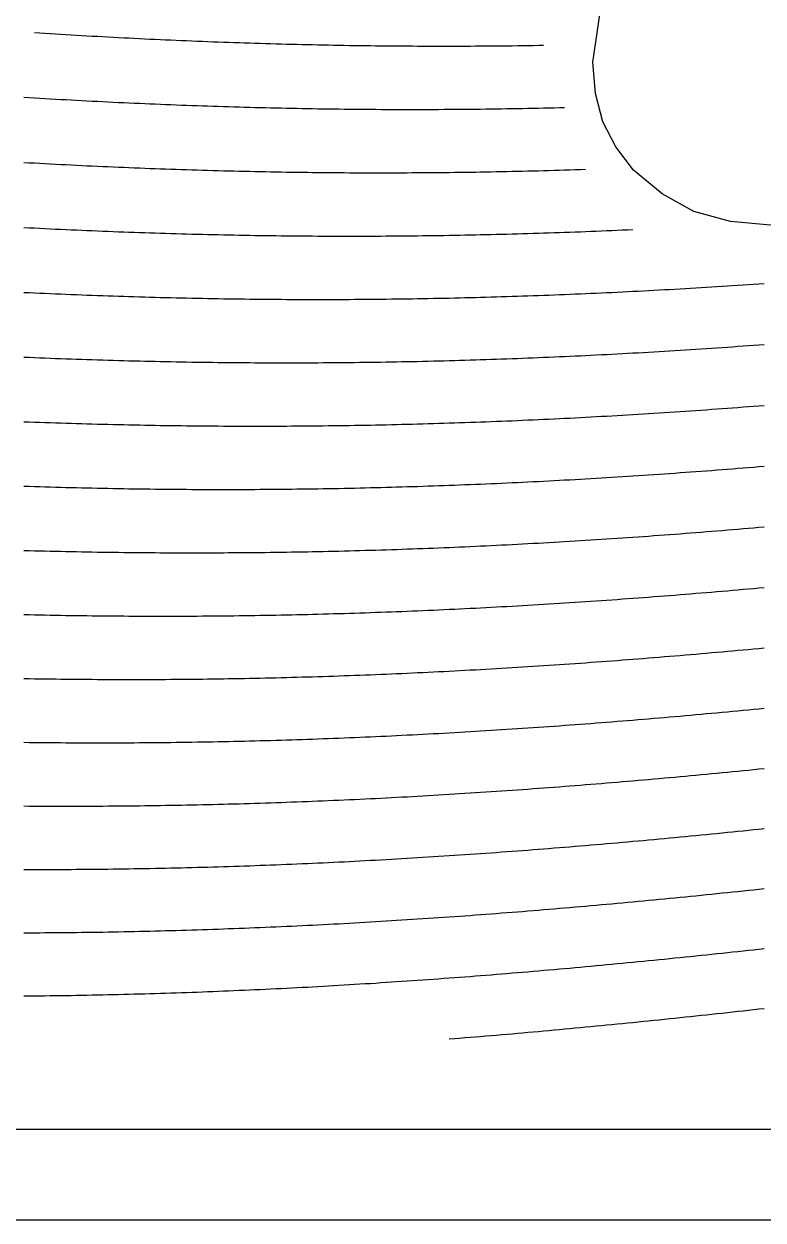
# Model space of a CAD drawing. Header units: millimetres. Extents: x 7 to 193, y 7 to 313.
# Drawn here: x 126.4 to 159.1, y 7 to 59.9 of the extents above; entities that cross this region are included whole.
import ezdxf

# ---------------------------------------------------------------- set-up
doc = ezdxf.new("R2010")
doc.units = ezdxf.units.MM
doc.layers.add('STUDY_GUIDES', color=7, linetype='Continuous')
doc.layers.add('STUDY_LETTER_BOUNDARY', color=7, linetype='Continuous')

msp = doc.modelspace()

# ---------------------------------------------------------------- linework, layer by layer
at = {"layer": 'STUDY_GUIDES'}
for points in [[(126.912, 59.4993), (127.144, 59.4844), (127.376, 59.4696), (127.608, 59.455), (127.84, 59.4406), (128.072, 59.4263), (128.304, 59.4123), (128.536, 59.3984), (128.768, 59.3847), (129, 59.3711), (129.232, 59.3578), (129.464, 59.3446), (129.696, 59.3317), (129.928, 59.3189), (130.16, 59.3062), (130.392, 59.2938), (130.624, 59.2816), (130.856, 59.2695), (131.088, 59.2576), (131.32, 59.2459), (131.552, 59.2344), (131.784, 59.2231), (132.016, 59.212), (132.248, 59.2011), (132.48, 59.1903), (132.712, 59.1797), (132.944, 59.1694), (133.176, 59.1592), (133.408, 59.1492), (133.64, 59.1394), (133.872, 59.1298), (134.104, 59.1204), (134.336, 59.1111), (134.568, 59.1021), (134.8, 59.0933), (135.032, 59.0846), (135.264, 59.0762), (135.496, 59.0679), (135.728, 59.0598), (135.96, 59.052), (136.192, 59.0443), (136.424, 59.0368), (136.656, 59.0295), (136.888, 59.0225), (137.12, 59.0156), (137.352, 59.0089), (137.584, 59.0024), (137.816, 58.9961), (138.048, 58.99), (138.28, 58.9841), (138.512, 58.9784), (138.744, 58.9729), (138.976, 58.9676), (139.208, 58.9625), (139.44, 58.9575), (139.672, 58.9528), (139.904, 58.9483), (140.136, 58.944), (140.368, 58.9399), (140.6, 58.936), (140.832, 58.9323), (141.064, 58.9288), (141.296, 58.9255), (141.528, 58.9224), (141.76, 58.9195), (141.992, 58.9168), (142.224, 58.9143), (142.456, 58.912), (142.688, 58.9099), (142.92, 58.908), (143.152, 58.9063), (143.384, 58.9048), (143.616, 58.9035), (143.848, 58.9024), (144.08, 58.9015), (144.312, 58.9008), (144.544, 58.9004), (144.776, 58.9001), (145.008, 58.9), (145.24, 58.9001), (145.472, 58.9005), (145.704, 58.901), (145.936, 58.9017), (146.168, 58.9026), (146.4, 58.9038), (146.632, 58.9051), (146.864, 58.9066), (147.096, 58.9084), (147.328, 58.9103), (147.56, 58.9125), (147.792, 58.9148), (148.024, 58.9174), (148.256, 58.9201), (148.488, 58.9231), (148.72, 58.9262), (148.952, 58.9296), (149.184, 58.9331), (149.416, 58.9369)], [(126.448, 56.641), (126.68, 56.6268), (126.912, 56.6127), (127.144, 56.5988), (127.376, 56.5851), (127.608, 56.5716), (127.84, 56.5582), (128.072, 56.5451), (128.304, 56.5321), (128.536, 56.5193), (128.768, 56.5066), (129, 56.4942), (129.232, 56.482), (129.464, 56.4699), (129.696, 56.458), (129.928, 56.4463), (130.16, 56.4348), (130.392, 56.4235), (130.624, 56.4123), (130.856, 56.4014), (131.088, 56.3906), (131.32, 56.3801), (131.552, 56.3697), (131.784, 56.3595), (132.016, 56.3495), (132.248, 56.3397), (132.48, 56.3301), (132.712, 56.3207), (132.944, 56.3114), (133.176, 56.3024), (133.408, 56.2935), (133.64, 56.2849), (133.872, 56.2764), (134.104, 56.2682), (134.336, 56.2601), (134.568, 56.2522), (134.8, 56.2445), (135.032, 56.2371), (135.264, 56.2298), (135.496, 56.2227), (135.728, 56.2158), (135.96, 56.2091), (136.192, 56.2026), (136.424, 56.1963), (136.656, 56.1902), (136.888, 56.1843), (137.12, 56.1785), (137.352, 56.173), (137.584, 56.1677), (137.816, 56.1626), (138.048, 56.1577), (138.28, 56.153), (138.512, 56.1485), (138.744, 56.1442), (138.976, 56.14), (139.208, 56.1361), (139.44, 56.1324), (139.672, 56.1289), (139.904, 56.1256), (140.136, 56.1225), (140.368, 56.1196), (140.6, 56.1169), (140.832, 56.1144), (141.064, 56.112), (141.296, 56.1099), (141.528, 56.108), (141.76, 56.1063), (141.992, 56.1048), (142.224, 56.1035), (142.456, 56.1024), (142.688, 56.1016), (142.92, 56.1009), (143.152, 56.1004), (143.384, 56.1001), (143.616, 56.1), (143.848, 56.1001), (144.08, 56.1004), (144.312, 56.101), (144.544, 56.1017), (144.776, 56.1026), (145.008, 56.1037), (145.24, 56.1051), (145.472, 56.1066), (145.704, 56.1083), (145.936, 56.1103), (146.168, 56.1124), (146.4, 56.1147), (146.632, 56.1173), (146.864, 56.12), (147.096, 56.123), (147.328, 56.1261), (147.56, 56.1295), (147.792, 56.133), (148.024, 56.1367), (148.256, 56.1407), (148.488, 56.1448), (148.72, 56.1492), (148.952, 56.1537), (149.184, 56.1585), (149.416, 56.1634), (149.648, 56.1686), (149.88, 56.1739), (150.112, 56.1795), (150.344, 56.1852)], [(126.448, 53.7586), (126.68, 53.7455), (126.912, 53.7325), (127.144, 53.7197), (127.376, 53.707), (127.608, 53.6946), (127.84, 53.6823), (128.072, 53.6703), (128.304, 53.6584), (128.536, 53.6467), (128.768, 53.6352), (129, 53.6238), (129.232, 53.6127), (129.464, 53.6017), (129.696, 53.591), (129.928, 53.5804), (130.16, 53.57), (130.392, 53.5598), (130.624, 53.5498), (130.856, 53.54), (131.088, 53.5304), (131.32, 53.521), (131.552, 53.5117), (131.784, 53.5027), (132.016, 53.4938), (132.248, 53.4852), (132.48, 53.4767), (132.712, 53.4684), (132.944, 53.4603), (133.176, 53.4525), (133.408, 53.4448), (133.64, 53.4373), (133.872, 53.43), (134.104, 53.4229), (134.336, 53.416), (134.568, 53.4093), (134.8, 53.4028), (135.032, 53.3965), (135.264, 53.3904), (135.496, 53.3844), (135.728, 53.3787), (135.96, 53.3732), (136.192, 53.3679), (136.424, 53.3628), (136.656, 53.3579), (136.888, 53.3531), (137.12, 53.3486), (137.352, 53.3443), (137.584, 53.3402), (137.816, 53.3362), (138.048, 53.3325), (138.28, 53.329), (138.512, 53.3257), (138.744, 53.3226), (138.976, 53.3197), (139.208, 53.3169), (139.44, 53.3144), (139.672, 53.3121), (139.904, 53.31), (140.136, 53.3081), (140.368, 53.3064), (140.6, 53.3049), (140.832, 53.3036), (141.064, 53.3025), (141.296, 53.3016), (141.528, 53.3009), (141.76, 53.3004), (141.992, 53.3001), (142.224, 53.3), (142.456, 53.3001), (142.688, 53.3004), (142.92, 53.3009), (143.152, 53.3017), (143.384, 53.3026), (143.616, 53.3037), (143.848, 53.305), (144.08, 53.3065), (144.312, 53.3083), (144.544, 53.3102), (144.776, 53.3123), (145.008, 53.3147), (145.24, 53.3172), (145.472, 53.3199), (145.704, 53.3229), (145.936, 53.326), (146.168, 53.3293), (146.4, 53.3329), (146.632, 53.3366), (146.864, 53.3406), (147.096, 53.3447), (147.328, 53.349), (147.56, 53.3536), (147.792, 53.3583), (148.024, 53.3633), (148.256, 53.3684), (148.488, 53.3737), (148.72, 53.3793), (148.952, 53.385), (149.184, 53.3909), (149.416, 53.3971), (149.648, 53.4034), (149.88, 53.4099), (150.112, 53.4167), (150.344, 53.4236), (150.576, 53.4307), (150.808, 53.438), (151.04, 53.4455), (151.272, 53.4532)], [(126.448, 50.8827), (126.68, 50.8706), (126.912, 50.8588), (127.144, 50.847), (127.376, 50.8355), (127.608, 50.8242), (127.84, 50.813), (128.072, 50.8021), (128.304, 50.7913), (128.536, 50.7807), (128.768, 50.7703), (129, 50.7601), (129.232, 50.7501), (129.464, 50.7403), (129.696, 50.7307), (129.928, 50.7212), (130.16, 50.712), (130.392, 50.703), (130.624, 50.6941), (130.856, 50.6854), (131.088, 50.677), (131.32, 50.6687), (131.552, 50.6606), (131.784, 50.6527), (132.016, 50.645), (132.248, 50.6375), (132.48, 50.6302), (132.712, 50.6231), (132.944, 50.6162), (133.176, 50.6095), (133.408, 50.603), (133.64, 50.5967), (133.872, 50.5905), (134.104, 50.5846), (134.336, 50.5789), (134.568, 50.5734), (134.8, 50.5681), (135.032, 50.5629), (135.264, 50.558), (135.496, 50.5533), (135.728, 50.5487), (135.96, 50.5444), (136.192, 50.5403), (136.424, 50.5364), (136.656, 50.5326), (136.888, 50.5291), (137.12, 50.5258), (137.352, 50.5227), (137.584, 50.5197), (137.816, 50.517), (138.048, 50.5145), (138.28, 50.5122), (138.512, 50.5101), (138.744, 50.5082), (138.976, 50.5064), (139.208, 50.5049), (139.44, 50.5036), (139.672, 50.5025), (139.904, 50.5016), (140.136, 50.5009), (140.368, 50.5004), (140.6, 50.5001), (140.832, 50.5), (141.064, 50.5001), (141.296, 50.5004), (141.528, 50.5009), (141.76, 50.5016), (141.992, 50.5025), (142.224, 50.5037), (142.456, 50.505), (142.688, 50.5065), (142.92, 50.5082), (143.152, 50.5101), (143.384, 50.5123), (143.616, 50.5146), (143.848, 50.5171), (144.08, 50.5198), (144.312, 50.5228), (144.544, 50.5259), (144.776, 50.5292), (145.008, 50.5328), (145.24, 50.5365), (145.472, 50.5404), (145.704, 50.5446), (145.936, 50.5489), (146.168, 50.5534), (146.4, 50.5582), (146.632, 50.5631), (146.864, 50.5682), (147.096, 50.5736), (147.328, 50.5791), (147.56, 50.5848), (147.792, 50.5908), (148.024, 50.5969), (148.256, 50.6032), (148.488, 50.6097), (148.72, 50.6164), (148.952, 50.6234), (149.184, 50.6305), (149.416, 50.6378), (149.648, 50.6453), (149.88, 50.653), (150.112, 50.6609), (150.344, 50.669), (150.576, 50.6773), (150.808, 50.6857), (151.04, 50.6944), (151.272, 50.7033), (151.504, 50.7123), (151.736, 50.7216), (151.968, 50.731), (152.2, 50.7407), (152.432, 50.7505), (152.664, 50.7605), (152.896, 50.7707), (153.128, 50.7811), (153.36, 50.7917)], [(126.448, 48.0134), (126.68, 48.0024), (126.912, 47.9917), (127.144, 47.9811), (127.376, 47.9707), (127.608, 47.9605), (127.84, 47.9504), (128.072, 47.9406), (128.304, 47.931), (128.536, 47.9215), (128.768, 47.9123), (129, 47.9032), (129.232, 47.8944), (129.464, 47.8857), (129.696, 47.8772), (129.928, 47.8689), (130.16, 47.8609), (130.392, 47.853), (130.624, 47.8453), (130.856, 47.8378), (131.088, 47.8304), (131.32, 47.8233), (131.552, 47.8164), (131.784, 47.8097), (132.016, 47.8032), (132.248, 47.7969), (132.48, 47.7907), (132.712, 47.7848), (132.944, 47.7791), (133.176, 47.7736), (133.408, 47.7682), (133.64, 47.7631), (133.872, 47.7582), (134.104, 47.7534), (134.336, 47.7489), (134.568, 47.7446), (134.8, 47.7404), (135.032, 47.7365), (135.264, 47.7328), (135.496, 47.7292), (135.728, 47.7259), (135.96, 47.7228), (136.192, 47.7198), (136.424, 47.7171), (136.656, 47.7146), (136.888, 47.7123), (137.12, 47.7101), (137.352, 47.7082), (137.584, 47.7065), (137.816, 47.705), (138.048, 47.7037), (138.28, 47.7025), (138.512, 47.7016), (138.744, 47.7009), (138.976, 47.7004), (139.208, 47.7001), (139.44, 47.7), (139.672, 47.7001), (139.904, 47.7004), (140.136, 47.7009), (140.368, 47.7016), (140.6, 47.7025), (140.832, 47.7036), (141.064, 47.7049), (141.296, 47.7064), (141.528, 47.7082), (141.76, 47.7101), (141.992, 47.7122), (142.224, 47.7145), (142.456, 47.717), (142.688, 47.7198), (142.92, 47.7227), (143.152, 47.7258), (143.384, 47.7291), (143.616, 47.7327), (143.848, 47.7364), (144.08, 47.7403), (144.312, 47.7444), (144.544, 47.7488), (144.776, 47.7533), (145.008, 47.758), (145.24, 47.7629), (145.472, 47.7681), (145.704, 47.7734), (145.936, 47.7789), (146.168, 47.7846), (146.4, 47.7906), (146.632, 47.7967), (146.864, 47.803), (147.096, 47.8095), (147.328, 47.8162), (147.56, 47.8231), (147.792, 47.8302), (148.024, 47.8375), (148.256, 47.845), (148.488, 47.8527), (148.72, 47.8606), (148.952, 47.8687), (149.184, 47.877), (149.416, 47.8855), (149.648, 47.8941), (149.88, 47.903), (150.112, 47.912), (150.344, 47.9213), (150.576, 47.9307), (150.808, 47.9403), (151.04, 47.9502), (151.272, 47.9602), (151.504, 47.9704), (151.736, 47.9808), (151.968, 47.9913), (152.2, 48.0021), (152.432, 48.0131), (152.664, 48.0242), (152.896, 48.0356), (153.128, 48.0471), (153.36, 48.0588), (153.592, 48.0707), (153.824, 48.0828), (154.056, 48.095), (154.288, 48.1075), (154.52, 48.1201), (154.752, 48.1329), (154.984, 48.1459), (155.216, 48.1591), (155.448, 48.1725), (155.68, 48.186), (155.912, 48.1997), (156.144, 48.2136), (156.376, 48.2277), (156.608, 48.242), (156.84, 48.2564), (157.072, 48.271), (157.304, 48.2858), (157.536, 48.3008), (157.768, 48.3159), (158, 48.3312), (158.232, 48.3467), (158.464, 48.3624), (158.696, 48.3782), (158.928, 48.3942), (159.16, 48.4104)], [(126.448, 45.1508), (126.68, 45.1409), (126.912, 45.1313), (127.144, 45.1218), (127.376, 45.1126), (127.608, 45.1035), (127.84, 45.0947), (128.072, 45.086), (128.304, 45.0775), (128.536, 45.0692), (128.768, 45.0611), (129, 45.0532), (129.232, 45.0455), (129.464, 45.038), (129.696, 45.0307), (129.928, 45.0236), (130.16, 45.0166), (130.392, 45.0099), (130.624, 45.0034), (130.856, 44.9971), (131.088, 44.9909), (131.32, 44.985), (131.552, 44.9793), (131.784, 44.9737), (132.016, 44.9684), (132.248, 44.9632), (132.48, 44.9583), (132.712, 44.9536), (132.944, 44.949), (133.176, 44.9447), (133.408, 44.9406), (133.64, 44.9366), (133.872, 44.9329), (134.104, 44.9293), (134.336, 44.926), (134.568, 44.9229), (134.8, 44.9199), (135.032, 44.9172), (135.264, 44.9147), (135.496, 44.9123), (135.728, 44.9102), (135.96, 44.9083), (136.192, 44.9065), (136.424, 44.905), (136.656, 44.9037), (136.888, 44.9026), (137.12, 44.9017), (137.352, 44.9009), (137.584, 44.9004), (137.816, 44.9001), (138.048, 44.9), (138.28, 44.9001), (138.512, 44.9004), (138.744, 44.9009), (138.976, 44.9016), (139.208, 44.9025), (139.44, 44.9036), (139.672, 44.9049), (139.904, 44.9064), (140.136, 44.9081), (140.368, 44.91), (140.6, 44.9121), (140.832, 44.9144), (141.064, 44.9169), (141.296, 44.9197), (141.528, 44.9226), (141.76, 44.9257), (141.992, 44.929), (142.224, 44.9325), (142.456, 44.9363), (142.688, 44.9402), (142.92, 44.9443), (143.152, 44.9486), (143.384, 44.9531), (143.616, 44.9579), (143.848, 44.9628), (144.08, 44.9679), (144.312, 44.9732), (144.544, 44.9787), (144.776, 44.9845), (145.008, 44.9904), (145.24, 44.9965), (145.472, 45.0028), (145.704, 45.0093), (145.936, 45.016), (146.168, 45.0229), (146.4, 45.03), (146.632, 45.0373), (146.864, 45.0448), (147.096, 45.0525), (147.328, 45.0604), (147.56, 45.0684), (147.792, 45.0767), (148.024, 45.0852), (148.256, 45.0938), (148.488, 45.1027), (148.72, 45.1117), (148.952, 45.121), (149.184, 45.1304), (149.416, 45.14), (149.648, 45.1499), (149.88, 45.1599), (150.112, 45.1701), (150.344, 45.1804), (150.576, 45.191), (150.808, 45.2018), (151.04, 45.2127), (151.272, 45.2239), (151.504, 45.2352), (151.736, 45.2467), (151.968, 45.2584), (152.2, 45.2703), (152.432, 45.2824), (152.664, 45.2946), (152.896, 45.3071), (153.128, 45.3197), (153.36, 45.3325), (153.592, 45.3455), (153.824, 45.3587), (154.056, 45.372), (154.288, 45.3856), (154.52, 45.3993), (154.752, 45.4132), (154.984, 45.4273), (155.216, 45.4415), (155.448, 45.456), (155.68, 45.4706), (155.912, 45.4853), (156.144, 45.5003), (156.376, 45.5154), (156.608, 45.5308), (156.84, 45.5462), (157.072, 45.5619), (157.304, 45.5777), (157.536, 45.5937), (157.768, 45.6099), (158, 45.6263), (158.232, 45.6428), (158.464, 45.6594), (158.696, 45.6763), (158.928, 45.6933), (159.16, 45.7105)], [(126.448, 42.2949), (126.68, 42.2862), (126.912, 42.2778), (127.144, 42.2695), (127.376, 42.2614), (127.608, 42.2535), (127.84, 42.2457), (128.072, 42.2382), (128.304, 42.2309), (128.536, 42.2238), (128.768, 42.2169), (129, 42.2101), (129.232, 42.2036), (129.464, 42.1973), (129.696, 42.1911), (129.928, 42.1852), (130.16, 42.1794), (130.392, 42.1739), (130.624, 42.1686), (130.856, 42.1634), (131.088, 42.1585), (131.32, 42.1537), (131.552, 42.1492), (131.784, 42.1448), (132.016, 42.1407), (132.248, 42.1367), (132.48, 42.133), (132.712, 42.1294), (132.944, 42.1261), (133.176, 42.123), (133.408, 42.12), (133.64, 42.1173), (133.872, 42.1147), (134.104, 42.1124), (134.336, 42.1103), (134.568, 42.1083), (134.8, 42.1066), (135.032, 42.1051), (135.264, 42.1037), (135.496, 42.1026), (135.728, 42.1017), (135.96, 42.101), (136.192, 42.1004), (136.424, 42.1001), (136.656, 42.1), (136.888, 42.1001), (137.12, 42.1004), (137.352, 42.1009), (137.584, 42.1016), (137.816, 42.1024), (138.048, 42.1035), (138.28, 42.1048), (138.512, 42.1063), (138.744, 42.108), (138.976, 42.1099), (139.208, 42.1121), (139.44, 42.1144), (139.672, 42.1169), (139.904, 42.1196), (140.136, 42.1225), (140.368, 42.1256), (140.6, 42.1289), (140.832, 42.1324), (141.064, 42.1361), (141.296, 42.1401), (141.528, 42.1442), (141.76, 42.1485), (141.992, 42.153), (142.224, 42.1577), (142.456, 42.1626), (142.688, 42.1677), (142.92, 42.1731), (143.152, 42.1786), (143.384, 42.1843), (143.616, 42.1902), (143.848, 42.1963), (144.08, 42.2026), (144.312, 42.2091), (144.544, 42.2158), (144.776, 42.2227), (145.008, 42.2298), (145.24, 42.2371), (145.472, 42.2446), (145.704, 42.2522), (145.936, 42.2601), (146.168, 42.2682), (146.4, 42.2765), (146.632, 42.2849), (146.864, 42.2936), (147.096, 42.3024), (147.328, 42.3115), (147.56, 42.3207), (147.792, 42.3301), (148.024, 42.3397), (148.256, 42.3495), (148.488, 42.3595), (148.72, 42.3697), (148.952, 42.3801), (149.184, 42.3907), (149.416, 42.4014), (149.648, 42.4124), (149.88, 42.4235), (150.112, 42.4348), (150.344, 42.4463), (150.576, 42.458), (150.808, 42.4699), (151.04, 42.482), (151.272, 42.4942), (151.504, 42.5067), (151.736, 42.5193), (151.968, 42.5321), (152.2, 42.5451), (152.432, 42.5583), (152.664, 42.5716), (152.896, 42.5851), (153.128, 42.5989), (153.36, 42.6127), (153.592, 42.6268), (153.824, 42.6411), (154.056, 42.6555), (154.288, 42.6701), (154.52, 42.6849), (154.752, 42.6998), (154.984, 42.715), (155.216, 42.7303), (155.448, 42.7458), (155.68, 42.7614), (155.912, 42.7772), (156.144, 42.7932), (156.376, 42.8094), (156.608, 42.8257), (156.84, 42.8422), (157.072, 42.8589), (157.304, 42.8758), (157.536, 42.8928), (157.768, 42.91), (158, 42.9273), (158.232, 42.9448), (158.464, 42.9625), (158.696, 42.9803), (158.928, 42.9983), (159.16, 43.0165)], [(126.448, 39.446), (126.68, 39.4385), (126.912, 39.4311), (127.144, 39.424), (127.376, 39.4171), (127.608, 39.4103), (127.84, 39.4038), (128.072, 39.3975), (128.304, 39.3913), (128.536, 39.3854), (128.768, 39.3796), (129, 39.3741), (129.232, 39.3687), (129.464, 39.3636), (129.696, 39.3586), (129.928, 39.3539), (130.16, 39.3493), (130.392, 39.345), (130.624, 39.3408), (130.856, 39.3369), (131.088, 39.3331), (131.32, 39.3296), (131.552, 39.3262), (131.784, 39.3231), (132.016, 39.3201), (132.248, 39.3174), (132.48, 39.3148), (132.712, 39.3125), (132.944, 39.3103), (133.176, 39.3084), (133.408, 39.3066), (133.64, 39.3051), (133.872, 39.3038), (134.104, 39.3026), (134.336, 39.3017), (134.568, 39.301), (134.8, 39.3004), (135.032, 39.3001), (135.264, 39.3), (135.496, 39.3001), (135.728, 39.3004), (135.96, 39.3008), (136.192, 39.3015), (136.424, 39.3024), (136.656, 39.3035), (136.888, 39.3048), (137.12, 39.3063), (137.352, 39.308), (137.584, 39.3099), (137.816, 39.312), (138.048, 39.3143), (138.28, 39.3168), (138.512, 39.3195), (138.744, 39.3224), (138.976, 39.3255), (139.208, 39.3288), (139.44, 39.3323), (139.672, 39.336), (139.904, 39.3399), (140.136, 39.344), (140.368, 39.3483), (140.6, 39.3529), (140.832, 39.3576), (141.064, 39.3625), (141.296, 39.3676), (141.528, 39.3729), (141.76, 39.3784), (141.992, 39.3841), (142.224, 39.39), (142.456, 39.3961), (142.688, 39.4024), (142.92, 39.4089), (143.152, 39.4156), (143.384, 39.4225), (143.616, 39.4296), (143.848, 39.4368), (144.08, 39.4443), (144.312, 39.452), (144.544, 39.4599), (144.776, 39.4679), (145.008, 39.4762), (145.24, 39.4846), (145.472, 39.4933), (145.704, 39.5021), (145.936, 39.5112), (146.168, 39.5204), (146.4, 39.5298), (146.632, 39.5394), (146.864, 39.5492), (147.096, 39.5592), (147.328, 39.5694), (147.56, 39.5798), (147.792, 39.5903), (148.024, 39.6011), (148.256, 39.612), (148.488, 39.6232), (148.72, 39.6345), (148.952, 39.646), (149.184, 39.6577), (149.416, 39.6695), (149.648, 39.6816), (149.88, 39.6939), (150.112, 39.7063), (150.344, 39.7189), (150.576, 39.7317), (150.808, 39.7447), (151.04, 39.7578), (151.272, 39.7712), (151.504, 39.7847), (151.736, 39.7984), (151.968, 39.8123), (152.2, 39.8264), (152.432, 39.8406), (152.664, 39.855), (152.896, 39.8696), (153.128, 39.8844), (153.36, 39.8994), (153.592, 39.9145), (153.824, 39.9298), (154.056, 39.9453), (154.288, 39.9609), (154.52, 39.9767), (154.752, 39.9927), (154.984, 40.0089), (155.216, 40.0252), (155.448, 40.0417), (155.68, 40.0584), (155.912, 40.0752), (156.144, 40.0922), (156.376, 40.1094), (156.608, 40.1267), (156.84, 40.1443), (157.072, 40.1619), (157.304, 40.1798), (157.536, 40.1977), (157.768, 40.2159), (158, 40.2342), (158.232, 40.2527), (158.464, 40.2713), (158.696, 40.2901), (158.928, 40.3091), (159.16, 40.3282)], [(126.448, 36.604), (126.68, 36.5977), (126.912, 36.5915), (127.144, 36.5856), (127.376, 36.5798), (127.608, 36.5742), (127.84, 36.5689), (128.072, 36.5637), (128.304, 36.5588), (128.536, 36.554), (128.768, 36.5495), (129, 36.5451), (129.232, 36.5409), (129.464, 36.537), (129.696, 36.5332), (129.928, 36.5297), (130.16, 36.5263), (130.392, 36.5231), (130.624, 36.5202), (130.856, 36.5174), (131.088, 36.5149), (131.32, 36.5125), (131.552, 36.5104), (131.784, 36.5084), (132.016, 36.5067), (132.248, 36.5052), (132.48, 36.5038), (132.712, 36.5027), (132.944, 36.5017), (133.176, 36.501), (133.408, 36.5005), (133.64, 36.5001), (133.872, 36.5), (134.104, 36.5001), (134.336, 36.5003), (134.568, 36.5008), (134.8, 36.5015), (135.032, 36.5024), (135.264, 36.5035), (135.496, 36.5048), (135.728, 36.5062), (135.96, 36.5079), (136.192, 36.5098), (136.424, 36.5119), (136.656, 36.5142), (136.888, 36.5167), (137.12, 36.5194), (137.352, 36.5223), (137.584, 36.5254), (137.816, 36.5287), (138.048, 36.5322), (138.28, 36.5359), (138.512, 36.5398), (138.744, 36.5439), (138.976, 36.5482), (139.208, 36.5527), (139.44, 36.5574), (139.672, 36.5623), (139.904, 36.5674), (140.136, 36.5727), (140.368, 36.5782), (140.6, 36.5839), (140.832, 36.5898), (141.064, 36.5959), (141.296, 36.6022), (141.528, 36.6087), (141.76, 36.6154), (141.992, 36.6223), (142.224, 36.6293), (142.456, 36.6366), (142.688, 36.6441), (142.92, 36.6517), (143.152, 36.6596), (143.384, 36.6677), (143.616, 36.6759), (143.848, 36.6844), (144.08, 36.693), (144.312, 36.7018), (144.544, 36.7109), (144.776, 36.7201), (145.008, 36.7295), (145.24, 36.7391), (145.472, 36.7489), (145.704, 36.7589), (145.936, 36.7691), (146.168, 36.7794), (146.4, 36.79), (146.632, 36.8007), (146.864, 36.8117), (147.096, 36.8228), (147.328, 36.8341), (147.56, 36.8456), (147.792, 36.8573), (148.024, 36.8692), (148.256, 36.8812), (148.488, 36.8935), (148.72, 36.9059), (148.952, 36.9185), (149.184, 36.9313), (149.416, 36.9443), (149.648, 36.9574), (149.88, 36.9708), (150.112, 36.9843), (150.344, 36.998), (150.576, 37.0119), (150.808, 37.0259), (151.04, 37.0402), (151.272, 37.0546), (151.504, 37.0692), (151.736, 37.0839), (151.968, 37.0989), (152.2, 37.114), (152.432, 37.1293), (152.664, 37.1448), (152.896, 37.1604), (153.128, 37.1762), (153.36, 37.1922), (153.592, 37.2084), (153.824, 37.2247), (154.056, 37.2412), (154.288, 37.2579), (154.52, 37.2747), (154.752, 37.2917), (154.984, 37.3089), (155.216, 37.3262), (155.448, 37.3437), (155.68, 37.3614), (155.912, 37.3792), (156.144, 37.3972), (156.376, 37.4153), (156.608, 37.4336), (156.84, 37.4521), (157.072, 37.4707), (157.304, 37.4895), (157.536, 37.5085), (157.768, 37.5276), (158, 37.5468), (158.232, 37.5663), (158.464, 37.5858), (158.696, 37.6056), (158.928, 37.6254), (159.16, 37.6455)], [(126.448, 33.7691), (126.68, 33.7639), (126.912, 33.7589), (127.144, 33.7542), (127.376, 33.7496), (127.608, 33.7452), (127.84, 33.7411), (128.072, 33.7371), (128.304, 33.7333), (128.536, 33.7298), (128.768, 33.7264), (129, 33.7232), (129.232, 33.7203), (129.464, 33.7175), (129.696, 33.715), (129.928, 33.7126), (130.16, 33.7105), (130.392, 33.7085), (130.624, 33.7067), (130.856, 33.7052), (131.088, 33.7039), (131.32, 33.7027), (131.552, 33.7018), (131.784, 33.701), (132.016, 33.7005), (132.248, 33.7001), (132.48, 33.7), (132.712, 33.7001), (132.944, 33.7003), (133.176, 33.7008), (133.408, 33.7015), (133.64, 33.7024), (133.872, 33.7034), (134.104, 33.7047), (134.336, 33.7062), (134.568, 33.7079), (134.8, 33.7098), (135.032, 33.7118), (135.264, 33.7141), (135.496, 33.7166), (135.728, 33.7193), (135.96, 33.7222), (136.192, 33.7253), (136.424, 33.7286), (136.656, 33.7321), (136.888, 33.7358), (137.12, 33.7397), (137.352, 33.7438), (137.584, 33.7481), (137.816, 33.7526), (138.048, 33.7573), (138.28, 33.7622), (138.512, 33.7672), (138.744, 33.7725), (138.976, 33.778), (139.208, 33.7837), (139.44, 33.7896), (139.672, 33.7957), (139.904, 33.802), (140.136, 33.8085), (140.368, 33.8152), (140.6, 33.822), (140.832, 33.8291), (141.064, 33.8364), (141.296, 33.8438), (141.528, 33.8515), (141.76, 33.8594), (141.992, 33.8674), (142.224, 33.8757), (142.456, 33.8841), (142.688, 33.8927), (142.92, 33.9016), (143.152, 33.9106), (143.384, 33.9198), (143.616, 33.9292), (143.848, 33.9388), (144.08, 33.9486), (144.312, 33.9586), (144.544, 33.9687), (144.776, 33.9791), (145.008, 33.9897), (145.24, 34.0004), (145.472, 34.0113), (145.704, 34.0224), (145.936, 34.0338), (146.168, 34.0452), (146.4, 34.0569), (146.632, 34.0688), (146.864, 34.0808), (147.096, 34.0931), (147.328, 34.1055), (147.56, 34.1181), (147.792, 34.1309), (148.024, 34.1438), (148.256, 34.157), (148.488, 34.1703), (148.72, 34.1838), (148.952, 34.1975), (149.184, 34.2114), (149.416, 34.2255), (149.648, 34.2397), (149.88, 34.2541), (150.112, 34.2687), (150.344, 34.2835), (150.576, 34.2984), (150.808, 34.3135), (151.04, 34.3288), (151.272, 34.3443), (151.504, 34.3599), (151.736, 34.3757), (151.968, 34.3917), (152.2, 34.4079), (152.432, 34.4242), (152.664, 34.4407), (152.896, 34.4573), (153.128, 34.4742), (153.36, 34.4912), (153.592, 34.5083), (153.824, 34.5256), (154.056, 34.5431), (154.288, 34.5608), (154.52, 34.5786), (154.752, 34.5966), (154.984, 34.6147), (155.216, 34.6331), (155.448, 34.6515), (155.68, 34.6701), (155.912, 34.6889), (156.144, 34.7079), (156.376, 34.727), (156.608, 34.7462), (156.84, 34.7656), (157.072, 34.7852), (157.304, 34.8049), (157.536, 34.8248), (157.768, 34.8448), (158, 34.865), (158.232, 34.8853), (158.464, 34.9058), (158.696, 34.9264), (158.928, 34.9472), (159.16, 34.9681)], [(126.448, 30.9412), (126.68, 30.9372), (126.912, 30.9335), (127.144, 30.9299), (127.376, 30.9265), (127.608, 30.9233), (127.84, 30.9204), (128.072, 30.9176), (128.304, 30.915), (128.536, 30.9127), (128.768, 30.9105), (129, 30.9086), (129.232, 30.9068), (129.464, 30.9052), (129.696, 30.9039), (129.928, 30.9027), (130.16, 30.9018), (130.392, 30.901), (130.624, 30.9005), (130.856, 30.9001), (131.088, 30.9), (131.32, 30.9001), (131.552, 30.9003), (131.784, 30.9008), (132.016, 30.9015), (132.248, 30.9023), (132.48, 30.9034), (132.712, 30.9047), (132.944, 30.9061), (133.176, 30.9078), (133.408, 30.9097), (133.64, 30.9118), (133.872, 30.9141), (134.104, 30.9165), (134.336, 30.9192), (134.568, 30.9221), (134.8, 30.9252), (135.032, 30.9285), (135.264, 30.932), (135.496, 30.9357), (135.728, 30.9395), (135.96, 30.9436), (136.192, 30.9479), (136.424, 30.9524), (136.656, 30.9571), (136.888, 30.962), (137.12, 30.9671), (137.352, 30.9724), (137.584, 30.9779), (137.816, 30.9835), (138.048, 30.9894), (138.28, 30.9955), (138.512, 31.0018), (138.744, 31.0083), (138.976, 31.0149), (139.208, 31.0218), (139.44, 31.0289), (139.672, 31.0361), (139.904, 31.0436), (140.136, 31.0513), (140.368, 31.0591), (140.6, 31.0672), (140.832, 31.0754), (141.064, 31.0838), (141.296, 31.0925), (141.528, 31.1013), (141.76, 31.1103), (141.992, 31.1195), (142.224, 31.1289), (142.456, 31.1385), (142.688, 31.1483), (142.92, 31.1583), (143.152, 31.1684), (143.384, 31.1788), (143.616, 31.1893), (143.848, 31.2001), (144.08, 31.211), (144.312, 31.2221), (144.544, 31.2334), (144.776, 31.2449), (145.008, 31.2565), (145.24, 31.2684), (145.472, 31.2805), (145.704, 31.2927), (145.936, 31.3051), (146.168, 31.3177), (146.4, 31.3305), (146.632, 31.3434), (146.864, 31.3566), (147.096, 31.3699), (147.328, 31.3834), (147.56, 31.3971), (147.792, 31.411), (148.024, 31.425), (148.256, 31.4392), (148.488, 31.4537), (148.72, 31.4682), (148.952, 31.483), (149.184, 31.4979), (149.416, 31.513), (149.648, 31.5283), (149.88, 31.5438), (150.112, 31.5594), (150.344, 31.5752), (150.576, 31.5912), (150.808, 31.6073), (151.04, 31.6237), (151.272, 31.6401), (151.504, 31.6568), (151.736, 31.6736), (151.968, 31.6906), (152.2, 31.7078), (152.432, 31.7251), (152.664, 31.7426), (152.896, 31.7602), (153.128, 31.778), (153.36, 31.796), (153.592, 31.8142), (153.824, 31.8325), (154.056, 31.8509), (154.288, 31.8696), (154.52, 31.8883), (154.752, 31.9073), (154.984, 31.9264), (155.216, 31.9456), (155.448, 31.965), (155.68, 31.9846), (155.912, 32.0043), (156.144, 32.0242), (156.376, 32.0442), (156.608, 32.0643), (156.84, 32.0847), (157.072, 32.1051), (157.304, 32.1258), (157.536, 32.1465), (157.768, 32.1674), (158, 32.1885), (158.232, 32.2097), (158.464, 32.231), (158.696, 32.2525), (158.928, 32.2741), (159.16, 32.2959)], [(126.448, 28.1205), (126.68, 28.1177), (126.912, 28.1151), (127.144, 28.1128), (127.376, 28.1106), (127.608, 28.1086), (127.84, 28.1069), (128.072, 28.1053), (128.304, 28.1039), (128.536, 28.1028), (128.768, 28.1018), (129, 28.1011), (129.232, 28.1005), (129.464, 28.1002), (129.696, 28.1), (129.928, 28.1001), (130.16, 28.1003), (130.392, 28.1008), (130.624, 28.1014), (130.856, 28.1023), (131.088, 28.1034), (131.32, 28.1046), (131.552, 28.1061), (131.784, 28.1078), (132.016, 28.1096), (132.248, 28.1117), (132.48, 28.114), (132.712, 28.1165), (132.944, 28.1191), (133.176, 28.122), (133.408, 28.1251), (133.64, 28.1284), (133.872, 28.1319), (134.104, 28.1355), (134.336, 28.1394), (134.568, 28.1435), (134.8, 28.1478), (135.032, 28.1523), (135.264, 28.157), (135.496, 28.1618), (135.728, 28.1669), (135.96, 28.1722), (136.192, 28.1777), (136.424, 28.1834), (136.656, 28.1892), (136.888, 28.1953), (137.12, 28.2016), (137.352, 28.2081), (137.584, 28.2147), (137.816, 28.2216), (138.048, 28.2286), (138.28, 28.2359), (138.512, 28.2434), (138.744, 28.251), (138.976, 28.2589), (139.208, 28.2669), (139.44, 28.2751), (139.672, 28.2836), (139.904, 28.2922), (140.136, 28.301), (140.368, 28.31), (140.6, 28.3192), (140.832, 28.3286), (141.064, 28.3382), (141.296, 28.348), (141.528, 28.3579), (141.76, 28.3681), (141.992, 28.3784), (142.224, 28.389), (142.456, 28.3997), (142.688, 28.4106), (142.92, 28.4217), (143.152, 28.433), (143.384, 28.4445), (143.616, 28.4562), (143.848, 28.468), (144.08, 28.4801), (144.312, 28.4923), (144.544, 28.5047), (144.776, 28.5173), (145.008, 28.5301), (145.24, 28.543), (145.472, 28.5562), (145.704, 28.5695), (145.936, 28.583), (146.168, 28.5967), (146.4, 28.6105), (146.632, 28.6246), (146.864, 28.6388), (147.096, 28.6532), (147.328, 28.6678), (147.56, 28.6825), (147.792, 28.6975), (148.024, 28.7126), (148.256, 28.7278), (148.488, 28.7433), (148.72, 28.7589), (148.952, 28.7747), (149.184, 28.7907), (149.416, 28.8068), (149.648, 28.8231), (149.88, 28.8396), (150.112, 28.8563), (150.344, 28.8731), (150.576, 28.8901), (150.808, 28.9072), (151.04, 28.9245), (151.272, 28.942), (151.504, 28.9597), (151.736, 28.9775), (151.968, 28.9955), (152.2, 29.0136), (152.432, 29.0319), (152.664, 29.0503), (152.896, 29.069), (153.128, 29.0877), (153.36, 29.1067), (153.592, 29.1258), (153.824, 29.145), (154.056, 29.1644), (154.288, 29.184), (154.52, 29.2037), (154.752, 29.2235), (154.984, 29.2435), (155.216, 29.2637), (155.448, 29.284), (155.68, 29.3045), (155.912, 29.3251), (156.144, 29.3459), (156.376, 29.3668), (156.608, 29.3878), (156.84, 29.409), (157.072, 29.4303), (157.304, 29.4518), (157.536, 29.4734), (157.768, 29.4952), (158, 29.5171), (158.232, 29.5391), (158.464, 29.5613), (158.696, 29.5836), (158.928, 29.6061), (159.16, 29.6287)], [(126.448, 25.3069), (126.68, 25.3053), (126.912, 25.304), (127.144, 25.3028), (127.376, 25.3018), (127.608, 25.3011), (127.84, 25.3005), (128.072, 25.3002), (128.304, 25.3), (128.536, 25.3001), (128.768, 25.3003), (129, 25.3008), (129.232, 25.3014), (129.464, 25.3023), (129.696, 25.3033), (129.928, 25.3046), (130.16, 25.306), (130.392, 25.3077), (130.624, 25.3096), (130.856, 25.3116), (131.088, 25.3139), (131.32, 25.3164), (131.552, 25.319), (131.784, 25.3219), (132.016, 25.325), (132.248, 25.3283), (132.48, 25.3317), (132.712, 25.3354), (132.944, 25.3393), (133.176, 25.3434), (133.408, 25.3476), (133.64, 25.3521), (133.872, 25.3568), (134.104, 25.3617), (134.336, 25.3668), (134.568, 25.372), (134.8, 25.3775), (135.032, 25.3832), (135.264, 25.389), (135.496, 25.3951), (135.728, 25.4014), (135.96, 25.4078), (136.192, 25.4145), (136.424, 25.4214), (136.656, 25.4284), (136.888, 25.4357), (137.12, 25.4431), (137.352, 25.4508), (137.584, 25.4586), (137.816, 25.4666), (138.048, 25.4749), (138.28, 25.4833), (138.512, 25.4919), (138.744, 25.5007), (138.976, 25.5097), (139.208, 25.5189), (139.44, 25.5283), (139.672, 25.5379), (139.904, 25.5477), (140.136, 25.5576), (140.368, 25.5678), (140.6, 25.5781), (140.832, 25.5886), (141.064, 25.5994), (141.296, 25.6103), (141.528, 25.6214), (141.76, 25.6327), (141.992, 25.6441), (142.224, 25.6558), (142.456, 25.6676), (142.688, 25.6797), (142.92, 25.6919), (143.152, 25.7043), (143.384, 25.7169), (143.616, 25.7297), (143.848, 25.7426), (144.08, 25.7557), (144.312, 25.7691), (144.544, 25.7826), (144.776, 25.7962), (145.008, 25.8101), (145.24, 25.8241), (145.472, 25.8383), (145.704, 25.8527), (145.936, 25.8673), (146.168, 25.8821), (146.4, 25.897), (146.632, 25.9121), (146.864, 25.9273), (147.096, 25.9428), (147.328, 25.9584), (147.56, 25.9742), (147.792, 25.9902), (148.024, 26.0063), (148.256, 26.0226), (148.488, 26.0391), (148.72, 26.0557), (148.952, 26.0725), (149.184, 26.0895), (149.416, 26.1067), (149.648, 26.124), (149.88, 26.1415), (150.112, 26.1591), (150.344, 26.1769), (150.576, 26.1949), (150.808, 26.213), (151.04, 26.2313), (151.272, 26.2498), (151.504, 26.2684), (151.736, 26.2871), (151.968, 26.3061), (152.2, 26.3252), (152.432, 26.3444), (152.664, 26.3638), (152.896, 26.3833), (153.128, 26.403), (153.36, 26.4229), (153.592, 26.4429), (153.824, 26.4631), (154.056, 26.4834), (154.288, 26.5038), (154.52, 26.5244), (154.752, 26.5452), (154.984, 26.5661), (155.216, 26.5871), (155.448, 26.6083), (155.68, 26.6297), (155.912, 26.6511), (156.144, 26.6727), (156.376, 26.6945), (156.608, 26.7164), (156.84, 26.7384), (157.072, 26.7606), (157.304, 26.7829), (157.536, 26.8054), (157.768, 26.8279), (158, 26.8507), (158.232, 26.8735), (158.464, 26.8965), (158.696, 26.9196), (158.928, 26.9428), (159.16, 26.9662)], [(126.448, 22.5005), (126.68, 22.5002), (126.912, 22.5), (127.144, 22.5), (127.376, 22.5003), (127.608, 22.5007), (127.84, 22.5014), (128.072, 22.5022), (128.304, 22.5033), (128.536, 22.5045), (128.768, 22.506), (129, 22.5076), (129.232, 22.5095), (129.464, 22.5116), (129.696, 22.5138), (129.928, 22.5163), (130.16, 22.519), (130.392, 22.5218), (130.624, 22.5249), (130.856, 22.5282), (131.088, 22.5316), (131.32, 22.5353), (131.552, 22.5392), (131.784, 22.5432), (132.016, 22.5475), (132.248, 22.552), (132.48, 22.5567), (132.712, 22.5615), (132.944, 22.5666), (133.176, 22.5719), (133.408, 22.5773), (133.64, 22.583), (133.872, 22.5889), (134.104, 22.5949), (134.336, 22.6012), (134.568, 22.6076), (134.8, 22.6143), (135.032, 22.6211), (135.264, 22.6282), (135.496, 22.6354), (135.728, 22.6429), (135.96, 22.6505), (136.192, 22.6584), (136.424, 22.6664), (136.656, 22.6746), (136.888, 22.683), (137.12, 22.6916), (137.352, 22.7004), (137.584, 22.7094), (137.816, 22.7186), (138.048, 22.728), (138.28, 22.7376), (138.512, 22.7473), (138.744, 22.7573), (138.976, 22.7674), (139.208, 22.7778), (139.44, 22.7883), (139.672, 22.799), (139.904, 22.8099), (140.136, 22.821), (140.368, 22.8323), (140.6, 22.8438), (140.832, 22.8554), (141.064, 22.8673), (141.296, 22.8793), (141.528, 22.8915), (141.76, 22.9039), (141.992, 22.9165), (142.224, 22.9292), (142.456, 22.9422), (142.688, 22.9553), (142.92, 22.9686), (143.152, 22.9821), (143.384, 22.9958), (143.616, 23.0096), (143.848, 23.0237), (144.08, 23.0379), (144.312, 23.0523), (144.544, 23.0668), (144.776, 23.0816), (145.008, 23.0965), (145.24, 23.1116), (145.472, 23.1269), (145.704, 23.1423), (145.936, 23.1579), (146.168, 23.1737), (146.4, 23.1897), (146.632, 23.2058), (146.864, 23.2221), (147.096, 23.2386), (147.328, 23.2552), (147.56, 23.272), (147.792, 23.289), (148.024, 23.3061), (148.256, 23.3234), (148.488, 23.3409), (148.72, 23.3585), (148.952, 23.3763), (149.184, 23.3943), (149.416, 23.4124), (149.648, 23.4307), (149.88, 23.4492), (150.112, 23.4678), (150.344, 23.4865), (150.576, 23.5055), (150.808, 23.5245), (151.04, 23.5438), (151.272, 23.5632), (151.504, 23.5827), (151.736, 23.6024), (151.968, 23.6223), (152.2, 23.6423), (152.432, 23.6624), (152.664, 23.6827), (152.896, 23.7032), (153.128, 23.7238), (153.36, 23.7445), (153.592, 23.7654), (153.824, 23.7865), (154.056, 23.8077), (154.288, 23.829), (154.52, 23.8504), (154.752, 23.8721), (154.984, 23.8938), (155.216, 23.9157), (155.448, 23.9377), (155.68, 23.9599), (155.912, 23.9822), (156.144, 24.0046), (156.376, 24.0272), (156.608, 24.0499), (156.84, 24.0728), (157.072, 24.0957), (157.304, 24.1188), (157.536, 24.1421), (157.768, 24.1654), (158, 24.1889), (158.232, 24.2125), (158.464, 24.2363), (158.696, 24.2601), (158.928, 24.2841), (159.16, 24.3082)], [(126.448, 19.7014), (126.68, 19.7022), (126.912, 19.7032), (127.144, 19.7045), (127.376, 19.7059), (127.608, 19.7076), (127.84, 19.7094), (128.072, 19.7115), (128.304, 19.7138), (128.536, 19.7162), (128.768, 19.7189), (129, 19.7217), (129.232, 19.7248), (129.464, 19.7281), (129.696, 19.7315), (129.928, 19.7352), (130.16, 19.739), (130.392, 19.7431), (130.624, 19.7474), (130.856, 19.7518), (131.088, 19.7565), (131.32, 19.7614), (131.552, 19.7664), (131.784, 19.7717), (132.016, 19.7772), (132.248, 19.7828), (132.48, 19.7887), (132.712, 19.7947), (132.944, 19.801), (133.176, 19.8074), (133.408, 19.8141), (133.64, 19.8209), (133.872, 19.828), (134.104, 19.8352), (134.336, 19.8426), (134.568, 19.8503), (134.8, 19.8581), (135.032, 19.8661), (135.264, 19.8743), (135.496, 19.8828), (135.728, 19.8914), (135.96, 19.9002), (136.192, 19.9091), (136.424, 19.9183), (136.656, 19.9277), (136.888, 19.9373), (137.12, 19.947), (137.352, 19.957), (137.584, 19.9671), (137.816, 19.9775), (138.048, 19.988), (138.28, 19.9987), (138.512, 20.0096), (138.744, 20.0207), (138.976, 20.0319), (139.208, 20.0434), (139.44, 20.0551), (139.672, 20.0669), (139.904, 20.0789), (140.136, 20.0911), (140.368, 20.1035), (140.6, 20.1161), (140.832, 20.1288), (141.064, 20.1418), (141.296, 20.1549), (141.528, 20.1682), (141.76, 20.1817), (141.992, 20.1954), (142.224, 20.2092), (142.456, 20.2232), (142.688, 20.2374), (142.92, 20.2518), (143.152, 20.2664), (143.384, 20.2811), (143.616, 20.296), (143.848, 20.3111), (144.08, 20.3264), (144.312, 20.3418), (144.544, 20.3574), (144.776, 20.3732), (145.008, 20.3892), (145.24, 20.4053), (145.472, 20.4216), (145.704, 20.438), (145.936, 20.4547), (146.168, 20.4715), (146.4, 20.4884), (146.632, 20.5056), (146.864, 20.5229), (147.096, 20.5404), (147.328, 20.558), (147.56, 20.5758), (147.792, 20.5937), (148.024, 20.6119), (148.256, 20.6301), (148.488, 20.6486), (148.72, 20.6672), (148.952, 20.6859), (149.184, 20.7049), (149.416, 20.7239), (149.648, 20.7432), (149.88, 20.7626), (150.112, 20.7821), (150.344, 20.8018), (150.576, 20.8216), (150.808, 20.8416), (151.04, 20.8618), (151.272, 20.8821), (151.504, 20.9025), (151.736, 20.9231), (151.968, 20.9439), (152.2, 20.9648), (152.432, 20.9858), (152.664, 21.007), (152.896, 21.0283), (153.128, 21.0498), (153.36, 21.0714), (153.592, 21.0931), (153.824, 21.115), (154.056, 21.137), (154.288, 21.1592), (154.52, 21.1815), (154.752, 21.2039), (154.984, 21.2265), (155.216, 21.2492), (155.448, 21.272), (155.68, 21.295), (155.912, 21.3181), (156.144, 21.3413), (156.376, 21.3647), (156.608, 21.3882), (156.84, 21.4118), (157.072, 21.4355), (157.304, 21.4594), (157.536, 21.4834), (157.768, 21.5075), (158, 21.5317), (158.232, 21.556), (158.464, 21.5805), (158.696, 21.6051), (158.928, 21.6298), (159.16, 21.6546)], [(126.448, 16.9094), (126.68, 16.9114), (126.912, 16.9137), (127.144, 16.9161), (127.376, 16.9188), (127.608, 16.9216), (127.84, 16.9247), (128.072, 16.9279), (128.304, 16.9314), (128.536, 16.9351), (128.768, 16.9389), (129, 16.943), (129.232, 16.9472), (129.464, 16.9517), (129.696, 16.9563), (129.928, 16.9612), (130.16, 16.9663), (130.392, 16.9715), (130.624, 16.977), (130.856, 16.9826), (131.088, 16.9885), (131.32, 16.9945), (131.552, 17.0008), (131.784, 17.0072), (132.016, 17.0139), (132.248, 17.0207), (132.48, 17.0277), (132.712, 17.035), (132.944, 17.0424), (133.176, 17.05), (133.408, 17.0579), (133.64, 17.0659), (133.872, 17.0741), (134.104, 17.0825), (134.336, 17.0911), (134.568, 17.0999), (134.8, 17.1089), (135.032, 17.118), (135.264, 17.1274), (135.496, 17.137), (135.728, 17.1467), (135.96, 17.1567), (136.192, 17.1668), (136.424, 17.1771), (136.656, 17.1876), (136.888, 17.1983), (137.12, 17.2092), (137.352, 17.2203), (137.584, 17.2316), (137.816, 17.243), (138.048, 17.2547), (138.28, 17.2665), (138.512, 17.2785), (138.744, 17.2907), (138.976, 17.3031), (139.208, 17.3157), (139.44, 17.3284), (139.672, 17.3414), (139.904, 17.3545), (140.136, 17.3678), (140.368, 17.3813), (140.6, 17.3949), (140.832, 17.4088), (141.064, 17.4228), (141.296, 17.437), (141.528, 17.4514), (141.76, 17.4659), (141.992, 17.4806), (142.224, 17.4955), (142.456, 17.5106), (142.688, 17.5259), (142.92, 17.5413), (143.152, 17.5569), (143.384, 17.5727), (143.616, 17.5886), (143.848, 17.6048), (144.08, 17.6211), (144.312, 17.6375), (144.544, 17.6541), (144.776, 17.6709), (145.008, 17.6879), (145.24, 17.705), (145.472, 17.7223), (145.704, 17.7398), (145.936, 17.7574), (146.168, 17.7752), (146.4, 17.7932), (146.632, 17.8113), (146.864, 17.8296), (147.096, 17.848), (147.328, 17.8666), (147.56, 17.8853), (147.792, 17.9043), (148.024, 17.9233), (148.256, 17.9426), (148.488, 17.9619), (148.72, 17.9815), (148.952, 18.0012), (149.184, 18.021), (149.416, 18.041), (149.648, 18.0611), (149.88, 18.0814), (150.112, 18.1019), (150.344, 18.1225), (150.576, 18.1432), (150.808, 18.1641), (151.04, 18.1851), (151.272, 18.2063), (151.504, 18.2276), (151.736, 18.2491), (151.968, 18.2707), (152.2, 18.2924), (152.432, 18.3143), (152.664, 18.3363), (152.896, 18.3585), (153.128, 18.3808), (153.36, 18.4032), (153.592, 18.4258), (153.824, 18.4485), (154.056, 18.4713), (154.288, 18.4943), (154.52, 18.5174), (154.752, 18.5406), (154.984, 18.564), (155.216, 18.5874), (155.448, 18.611), (155.68, 18.6348), (155.912, 18.6586), (156.144, 18.6826), (156.376, 18.7067), (156.608, 18.7309), (156.84, 18.7553), (157.072, 18.7797), (157.304, 18.8043), (157.536, 18.829), (157.768, 18.8538), (158, 18.8787), (158.232, 18.9038), (158.464, 18.9289), (158.696, 18.9542), (158.928, 18.9795), (159.16, 19.005)], [(145.24, 15.0107), (145.472, 15.029), (145.704, 15.0474), (145.936, 15.066), (146.168, 15.0848), (146.4, 15.1037), (146.632, 15.1227), (146.864, 15.1419), (147.096, 15.1613), (147.328, 15.1809), (147.56, 15.2005), (147.792, 15.2204), (148.024, 15.2404), (148.256, 15.2605), (148.488, 15.2808), (148.72, 15.3012), (148.952, 15.3218), (149.184, 15.3426), (149.416, 15.3634), (149.648, 15.3845), (149.88, 15.4056), (150.112, 15.4269), (150.344, 15.4484), (150.576, 15.47), (150.808, 15.4917), (151.04, 15.5136), (151.272, 15.5356), (151.504, 15.5578), (151.736, 15.5801), (151.968, 15.6025), (152.2, 15.6251), (152.432, 15.6478), (152.664, 15.6706), (152.896, 15.6936), (153.128, 15.7166), (153.36, 15.7399), (153.592, 15.7632), (153.824, 15.7867), (154.056, 15.8103), (154.288, 15.834), (154.52, 15.8579), (154.752, 15.8818), (154.984, 15.9059), (155.216, 15.9302), (155.448, 15.9545), (155.68, 15.9789), (155.912, 16.0035), (156.144, 16.0282), (156.376, 16.053), (156.608, 16.0779), (156.84, 16.103), (157.072, 16.1281), (157.304, 16.1534), (157.536, 16.1787), (157.768, 16.2042), (158, 16.2298), (158.232, 16.2555), (158.464, 16.2813), (158.696, 16.3072), (158.928, 16.3332), (159.16, 16.3593)], [(180, 11), (20, 11)], [(181, 7), (19, 7)]]:
    msp.add_lwpolyline(points, dxfattribs=at)
at = {"layer": 'STUDY_LETTER_BOUNDARY'}
msp.add_lwpolyline([(170.82, 60.83), (170.19, 59.39), (168.87, 56.93), (167.37, 54.86), (165.63, 53.18), (163.74, 51.95), (161.67, 51.23), (159.45, 50.99), (157.68, 51.14), (156.06, 51.59), (154.65, 52.37), (153.39, 53.42), (152.61, 54.44), (152.04, 55.55), (151.71, 56.81), (151.59, 58.19), (151.92, 60.38)], dxfattribs=at)

doc.saveas('drawing.dxf')
